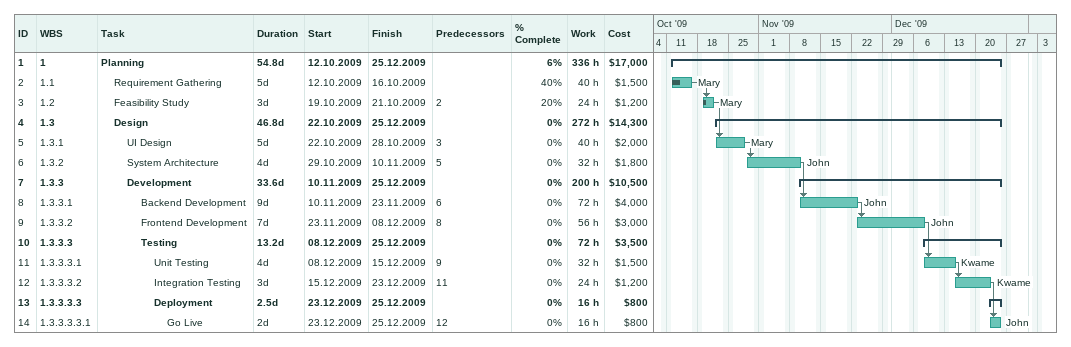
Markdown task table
| ID | WBS | Task | Duration | Start | Finish | Predecessors | Resources | % complete | Work (h) | Cost ($) |
|---|---|---|---|---|---|---|---|---|---|---|
| 1 | 1 | **Planning** | 54.8d | 2009-10-12 | 2009-12-25 |  |  | 6 | 336 | 17000 |
| 2 | 1.1 | Requirement Gathering | 5d | 2009-10-12 | 2009-10-16 |  | Mary | 40 | 40 | 1500 |
| 3 | 1.2 | Feasibility Study | 3d | 2009-10-19 | 2009-10-21 | 2 | Mary | 20 | 24 | 1200 |
| 4 | 1.3 | **Design** | 46.8d | 2009-10-22 | 2009-12-25 |  |  | 0 | 272 | 14300 |
| 5 | 1.3.1 | UI Design | 5d | 2009-10-22 | 2009-10-28 | 3 | Mary | 0 | 40 | 2000 |
| 6 | 1.3.2 | System Architecture | 4d | 2009-10-29 | 2009-11-10 | 5 | John | 0 | 32 | 1800 |
| 7 | 1.3.3 | **Development** | 33.6d | 2009-11-10 | 2009-12-25 |  |  | 0 | 200 | 10500 |
| 8 | 1.3.3.1 | Backend Development | 9d | 2009-11-10 | 2009-11-23 | 6 | John | 0 | 72 | 4000 |
| 9 | 1.3.3.2 | Frontend Development | 7d | 2009-11-23 | 2009-12-08 | 8 | John | 0 | 56 | 3000 |
| 10 | 1.3.3.3 | **Testing** | 13.2d | 2009-12-08 | 2009-12-25 |  |  | 0 | 72 | 3500 |
| 11 | 1.3.3.3.1 | Unit Testing | 4d | 2009-12-08 | 2009-12-15 | 9 | Kwame | 0 | 32 | 1500 |
| 12 | 1.3.3.3.2 | Integration Testing | 3d | 2009-12-15 | 2009-12-23 | 11 | Kwame | 0 | 24 | 1200 |
| 13 | 1.3.3.3.3 | **Deployment** | 2.5d | 2009-12-23 | 2009-12-25 |  |  | 0 | 16 | 800 |
| 14 | 1.3.3.3.3.1 | Go Live | 2d | 2009-12-23 | 2009-12-25 | 12 | John | 0 | 16 | 800 |
